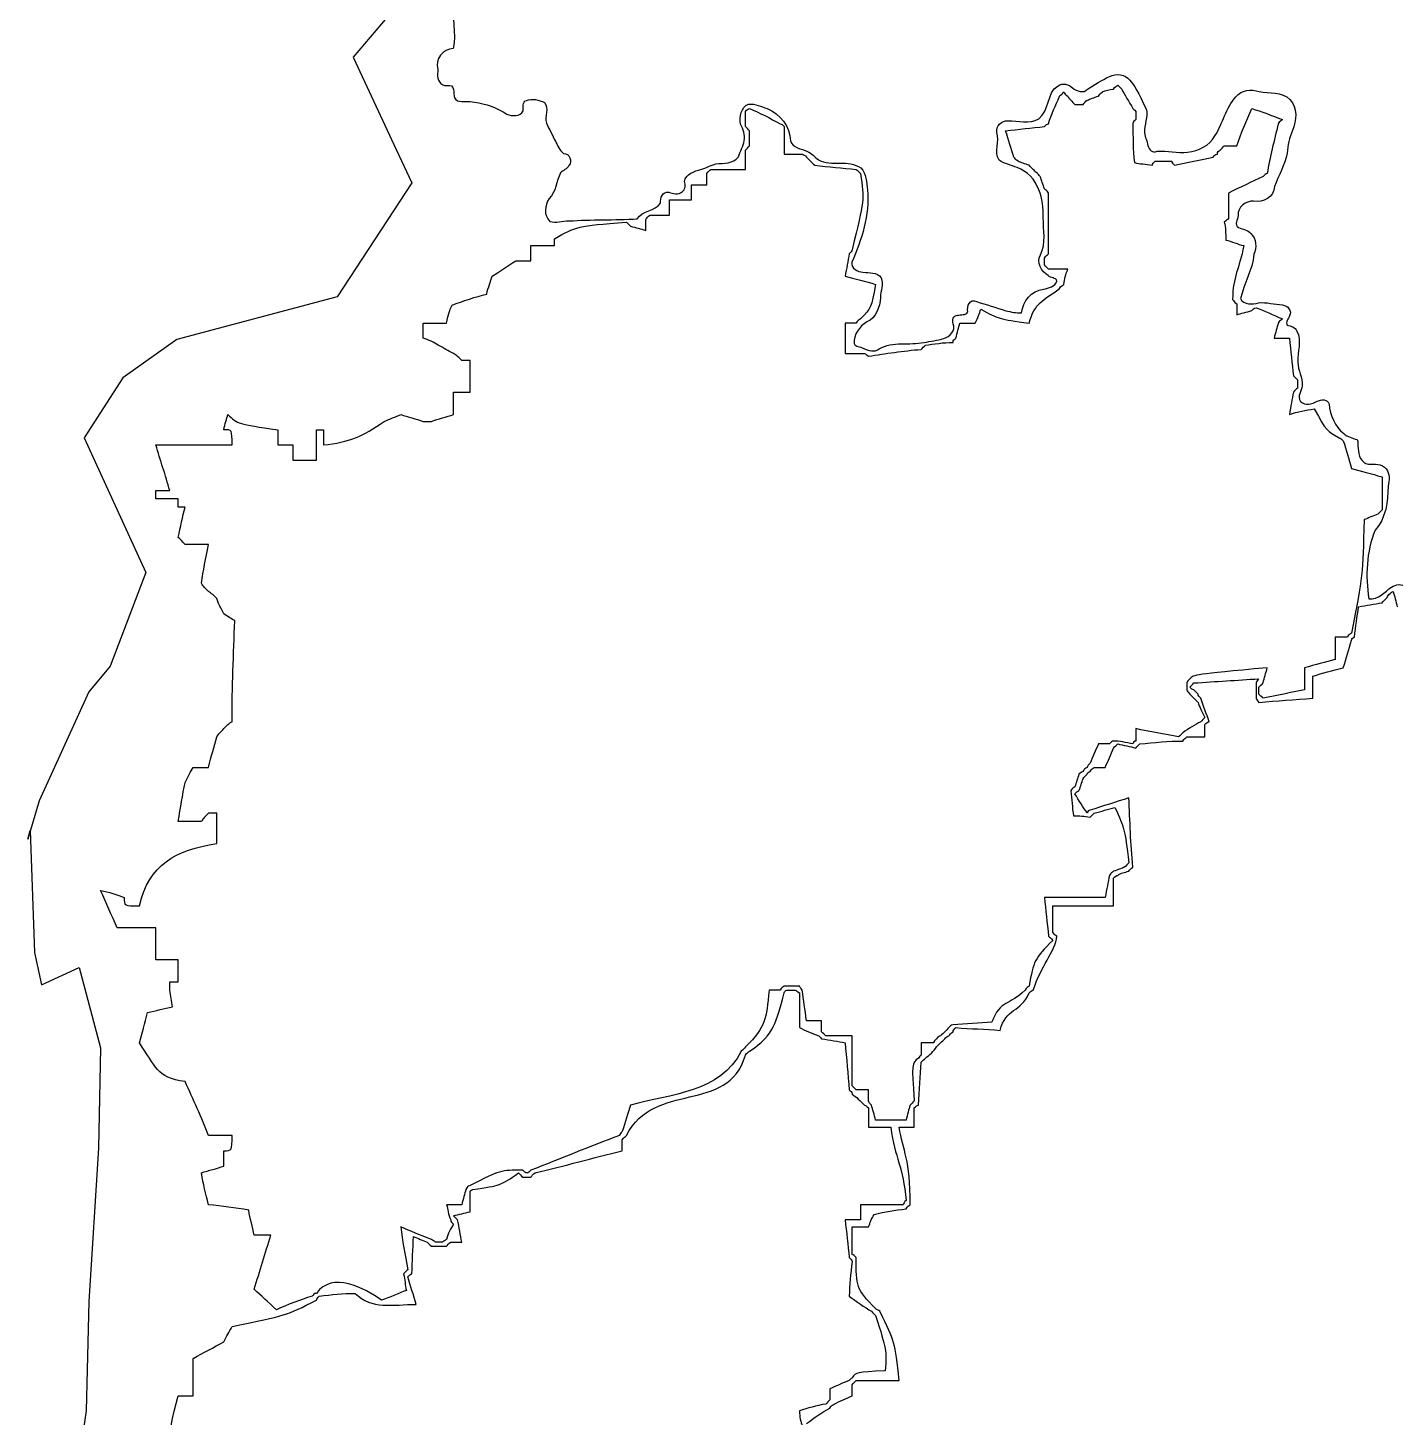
# Model space of a CAD drawing. Extents: x 2 to 696, y 8 to 922.
# Drawn here: x 1.5 to 280.4, y 359.1 to 642.4 of the extents above; entities that cross this region are included whole.
import ezdxf

# ---------------------------------------------------------------- set-up
doc = ezdxf.new("R2010")
doc.units = 0
doc.layers.add('sffy', color=7, linetype='CONTINUOUS')

msp = doc.modelspace()

# ---------------------------------------------------------------- linework, layer by layer
at = {"layer": 'sffy', "color": 7}
msp.add_lwpolyline([(74.778289, 644.635987), (67.850822, 636.438063), (76.630381, 617.626904), (79.824495, 610.798513), (64.599532, 587.591098), (31.929798, 578.868709), (20.920548, 571.081069), (13.001823, 558.851901), (25.572988, 531.343983), (18.32978, 512.265595), (13.969287, 507.026672), (3.835428, 484.817709), (1.520691, 476.979829), (1.995612, 478.784694), (2.890709, 453.870808), (4.333956, 447.26454), (11.973675, 450.846134), (16.319612, 434.430925), (15.964899, 414.01492), (13.960423, 382.730417), (13.406568, 360.420405), (11.973675, 350.76209)], dxfattribs=at)
at = {"layer": 'sffy', "color": 4}
msp.add_lwpolyline([(47.695556, 385.233333), (47.695556, 385.233333)], close=True, dxfattribs=at)
for points in [[(88.335556, 647.834507), (87.945381, 644.625104), (88.986772, 641.383923), (88.288151, 638.194304)], [(88.288151, 638.194304), (86.241159, 638.200795), (84.401237, 635.959584), (85.175166, 633.973022)], [(85.175166, 633.973022), (85.00583, 632.867726), (84.959898, 631.370566), (86.166523, 630.831154)], [(217.656732, 629.901599), (219.071402, 630.888304), (220.579504, 631.754078), (222.116822, 632.530245)], [(222.116822, 632.530245), (223.485177, 633.144474), (225.318227, 633.065818), (226.269457, 631.768104)], [(86.166523, 630.831154), (86.705818, 630.491669), (87.398157, 630.848088), (87.90671, 630.583109)], [(87.90671, 630.583109), (88.823614, 629.800959), (87.932731, 628.117221), (89.150252, 627.550321)], [(207.692162, 623.889645), (209.908134, 625.566638), (209.26714, 629.077369), (211.622002, 630.6393)], [(211.622002, 630.6393), (212.585613, 631.271167), (213.814623, 630.898916), (214.605164, 630.170557)], [(211.948889, 628.508889), (212.231111, 628.791111), (212.513333, 629.073333), (212.795556, 629.355556)], [(212.795556, 629.355556), (213.077778, 629.073333), (213.077778, 628.791111), (213.642222, 628.508889)], [(214.605164, 630.170557), (215.463236, 629.560534), (216.785122, 629.011047), (217.656732, 629.901599)], [(219.851111, 628.508889), (220.133333, 628.791111), (220.133333, 629.073333), (220.697778, 629.355556)], [(220.697778, 629.355556), (221.262222, 629.637778), (222.108889, 629.92), (222.955556, 629.92)], [(222.955556, 629.92), (223.237778, 630.484444), (223.52, 630.484444), (223.802222, 630.766667)], [(223.802222, 630.766667), (224.084444, 630.484444), (224.084444, 630.484444), (224.648889, 629.92)], [(224.648889, 629.92), (225.213333, 628.791111), (226.06, 627.38), (226.906667, 625.968889)], [(226.269457, 631.768104), (227.773569, 630.067235), (228.539455, 627.883738), (229.601618, 625.912332)], [(247.895251, 628.392416), (249.027603, 629.763564), (251.010722, 630.024225), (252.614357, 629.434804)], [(252.614357, 629.434804), (254.740416, 629.102769), (257.235599, 629.434804), (258.925737, 627.828056)], [(89.150252, 627.550321), (90.283137, 627.306792), (91.461418, 627.536774), (92.602225, 627.295164)], [(92.602225, 627.295164), (94.961428, 627.013365), (97.204279, 626.095663), (99.195213, 624.826933)], [(102.521007, 625.534238), (102.651628, 626.239371), (102.256785, 627.368175), (103.209073, 627.625928)], [(103.209073, 627.625928), (104.403864, 628.084624), (105.796427, 627.760944), (106.893972, 627.224467)], [(106.893972, 627.224467), (107.959288, 626.028748), (106.80737, 624.371822), (107.319374, 623.00962)], [(146.895972, 622.806166), (146.652666, 624.27945), (146.949767, 626.247612), (148.505494, 626.869573)], [(148.505494, 626.869573), (149.83653, 627.03075), (151.074244, 626.342862), (152.31395, 625.974195)], [(209.691111, 622.864444), (210.255556, 624.84), (211.102222, 626.533333), (211.948889, 628.508889)], [(213.642222, 628.508889), (213.642222, 628.226667), (213.924444, 627.944444), (214.206667, 627.662222)], [(214.206667, 627.662222), (214.488889, 627.38), (214.771111, 627.097778), (215.053333, 626.815556)], [(215.053333, 626.815556), (215.617778, 626.815556), (216.182222, 626.815556), (216.746667, 626.815556)], [(216.746667, 626.815556), (217.028889, 627.097778), (217.028889, 627.38), (217.593333, 627.662222)], [(217.593333, 627.662222), (218.157778, 627.944444), (219.004444, 628.226667), (219.851111, 628.508889)], [(243.617473, 620.390626), (245.229515, 622.955546), (245.858713, 626.091797), (247.895251, 628.392416)], [(258.925737, 627.828056), (260.54256, 626.1354), (260.25225, 623.505428), (259.452161, 621.49894)], [(99.195213, 624.826933), (100.274137, 624.380542), (101.944235, 624.301464), (102.521007, 625.534238)], [(147.884444, 625.404444), (148.166667, 625.686667), (148.448889, 625.968889), (148.731111, 625.968889)], [(147.884444, 622.3), (147.884444, 623.428889), (147.884444, 624.275556), (147.884444, 625.404444)], [(148.731111, 625.968889), (150.706667, 625.122222), (152.964444, 623.993333), (154.94, 622.864444)], [(152.31395, 625.974195), (154.900195, 624.85555), (157.072271, 622.335729), (157.053898, 619.415548)], [(199.14526, 621.09175), (198.973319, 622.36398), (200.099975, 623.60381), (201.397167, 623.459651)], [(201.397167, 623.459651), (203.483989, 623.631073), (205.78546, 622.654443), (207.692162, 623.889645)], [(226.906667, 625.968889), (226.906667, 625.968889), (227.188889, 625.686667), (227.471111, 625.404444)], [(227.471111, 623.711111), (227.188889, 623.428889), (226.906667, 623.428889), (226.906667, 622.864444)], [(227.471111, 625.404444), (227.471111, 624.84), (227.471111, 624.275556), (227.471111, 623.711111)], [(229.601618, 625.912332), (230.110022, 624.282357), (229.095277, 622.661837), (229.274875, 621.006942)], [(248.073333, 618.348889), (248.92, 620.888889), (250.048889, 623.428889), (251.177778, 625.968889)], [(251.177778, 625.968889), (253.153333, 625.404444), (255.128889, 624.557778), (257.386667, 623.711111)], [(257.386667, 623.711111), (257.104444, 623.428889), (256.822222, 623.428889), (256.54, 622.864444)], [(107.319374, 623.00962), (107.831088, 621.734116), (108.545554, 620.547993), (109.116444, 619.296337)], [(147.641556, 619.40519), (147.854506, 620.595688), (147.401063, 621.766177), (146.895972, 622.806166)], [(148.731111, 621.453333), (148.448889, 621.735556), (148.166667, 622.017778), (147.884444, 622.3)], [(148.731111, 618.348889), (148.731111, 619.477778), (148.731111, 620.324444), (148.731111, 621.453333)], [(154.94, 622.864444), (155.222222, 622.864444), (155.504444, 622.582222), (155.786667, 622.3)], [(155.786667, 622.3), (155.786667, 620.324444), (155.786667, 618.631111), (155.786667, 616.655556)], [(199.597761, 615.47279), (198.503913, 617.194854), (199.783435, 619.261229), (199.14526, 621.09175)], [(200.942222, 621.453333), (203.482222, 621.735556), (206.304444, 622.017778), (208.844444, 622.3)], [(202.635556, 616.091111), (202.071111, 617.784444), (201.506667, 619.477778), (200.942222, 621.453333)], [(208.844444, 622.3), (209.126667, 622.582222), (209.408889, 622.864444), (209.691111, 622.864444)], [(226.906667, 622.864444), (226.906667, 620.324444), (226.906667, 617.502222), (227.188889, 614.962222)], [(229.274875, 621.006942), (229.321202, 620.096522), (229.836732, 619.320665), (229.967392, 618.425315)], [(256.54, 622.864444), (255.693333, 619.477778), (254.846667, 616.091111), (254.282222, 612.704444)], [(259.452161, 621.49894), (258.826206, 620.034687), (258.460257, 618.47507), (258.344653, 616.891465)], [(109.116444, 619.296337), (109.582754, 618.434713), (110.036161, 617.459889), (110.745945, 616.809395)], [(146.43297, 616.100029), (146.867544, 617.186952), (147.36108, 618.270798), (147.641556, 619.40519)], [(147.884444, 617.502222), (148.166667, 617.784444), (148.448889, 618.066667), (148.731111, 618.348889)], [(157.053898, 619.415548), (157.522641, 617.944013), (159.287684, 617.775893), (160.504014, 617.220564)], [(229.967392, 618.425315), (230.137188, 617.600577), (230.964898, 616.843177), (231.820201, 617.270715)], [(238.049017, 617.087073), (240.261075, 617.322616), (242.492665, 618.393), (243.617473, 620.390626)], [(244.686667, 617.502222), (244.968889, 617.784444), (245.251111, 618.066667), (245.533333, 618.348889)], [(245.533333, 618.348889), (246.38, 618.348889), (247.226667, 618.348889), (248.073333, 618.348889)], [(110.745945, 616.809395), (111.990353, 616.904927), (112.634525, 615.231011), (111.883498, 614.329678)], [(141.864622, 614.693236), (143.427569, 614.859522), (145.374323, 614.699445), (146.43297, 616.100029)], [(147.884444, 613.551111), (147.884444, 614.962222), (147.884444, 616.373333), (147.884444, 617.502222)], [(155.786667, 616.655556), (156.915556, 616.655556), (158.326667, 616.655556), (159.455556, 616.655556)], [(159.455556, 616.655556), (159.737778, 616.655556), (160.02, 616.373333), (160.302222, 616.091111)], [(160.302222, 616.091111), (160.584444, 615.808889), (160.866667, 615.526667), (161.148889, 615.244444)], [(160.504014, 617.220564), (161.427482, 616.878342), (162.033715, 616.063848), (162.778832, 615.493054)], [(161.148889, 615.244444), (161.431111, 614.962222), (161.713333, 614.68), (161.995556, 614.397778)], [(162.778832, 615.493054), (165.469229, 614.091313), (168.841265, 615.680675), (171.391021, 613.855375)], [(203.270745, 613.929148), (202.058662, 614.455944), (200.668182, 614.690894), (199.597761, 615.47279)], [(203.482222, 615.244444), (202.917778, 615.526667), (202.917778, 615.808889), (202.635556, 616.091111)], [(205.74, 614.397778), (204.893333, 614.68), (204.046667, 614.962222), (203.482222, 615.244444)], [(227.188889, 614.962222), (228.317778, 614.68), (229.446667, 614.68), (230.857778, 614.397778)], [(230.857778, 614.397778), (230.857778, 614.68), (231.14, 614.962222), (231.422222, 615.244444)], [(231.422222, 615.244444), (232.551111, 615.244444), (233.68, 615.244444), (234.808889, 615.244444)], [(231.820201, 617.270715), (233.897071, 617.502617), (235.966553, 616.783289), (238.049017, 617.087073)], [(234.808889, 615.244444), (234.808889, 614.962222), (235.091111, 614.68), (235.373333, 614.397778)], [(235.373333, 614.397778), (237.913333, 614.962222), (240.735556, 615.526667), (243.275556, 616.091111)], [(243.275556, 616.091111), (243.557778, 616.373333), (243.557778, 616.655556), (244.122222, 616.655556)], [(244.122222, 616.655556), (244.122222, 617.22), (244.404444, 617.22), (244.686667, 617.502222)], [(258.344653, 616.891465), (257.899772, 614.481682), (256.601239, 612.341478), (255.762895, 610.082769)], [(110.149349, 612.848321), (109.301463, 611.131818), (109.286336, 608.985235), (107.825918, 607.599948)], [(111.883498, 614.329678), (111.543894, 613.588026), (110.637249, 613.396425), (110.149349, 612.848321)], [(135.443135, 611.120105), (135.719479, 612.677351), (137.468678, 613.183432), (138.780345, 613.568073)], [(138.780345, 613.568073), (139.845548, 613.837736), (140.806102, 614.448239), (141.864622, 614.693236)], [(139.982222, 612.704444), (140.264444, 613.268889), (140.546667, 613.268889), (140.828889, 613.551111)], [(139.982222, 610.446667), (139.982222, 611.293333), (139.982222, 612.14), (139.982222, 612.704444)], [(140.828889, 613.551111), (143.086667, 613.551111), (145.626667, 613.551111), (147.884444, 613.551111)], [(161.995556, 614.397778), (164.817778, 614.115556), (167.64, 613.833333), (170.462222, 613.551111)], [(171.308889, 612.704444), (172.155556, 607.342222), (172.155556, 607.342222), (169.615556, 597.182222)], [(170.462222, 613.551111), (170.744444, 613.268889), (171.026667, 613.268889), (171.308889, 612.704444)], [(171.391021, 613.855375), (172.638672, 612.727446), (172.509186, 610.894469), (172.778654, 609.371936)], [(207.710865, 609.416019), (206.94177, 611.451067), (205.385599, 613.252012), (203.270745, 613.929148)], [(206.586667, 613.551111), (206.304444, 613.833333), (206.022222, 614.115556), (205.74, 614.397778)], [(207.433333, 612.704444), (206.868889, 613.268889), (206.868889, 613.268889), (206.586667, 613.551111)], [(207.997778, 612.14), (207.715556, 612.422222), (207.433333, 612.704444), (207.433333, 612.704444)], [(208.844444, 609.6), (208.562222, 610.446667), (208.28, 611.293333), (207.997778, 612.14)], [(253.435556, 612.14), (251.177778, 611.011111), (248.637778, 609.882222), (246.38, 608.753333)], [(254.282222, 612.704444), (254, 612.704444), (253.717778, 612.422222), (253.435556, 612.14)], [(130.551479, 606.688483), (130.425249, 607.689835), (131.008052, 609.13803), (132.232885, 608.890522)], [(134.967266, 608.979337), (135.634874, 609.473282), (135.699923, 610.407551), (135.443135, 611.120105)], [(136.877778, 607.342222), (136.877778, 608.471111), (136.877778, 609.317778), (136.877778, 610.446667)], [(136.877778, 610.446667), (138.006667, 610.446667), (138.853333, 610.446667), (139.982222, 610.446667)], [(172.778654, 609.371936), (173.20591, 604.263093), (171.579746, 599.261777), (169.586893, 594.632288)], [(208.613694, 603.733221), (208.66356, 605.664806), (208.474242, 607.621876), (207.710865, 609.416019)], [(209.691111, 608.753333), (209.408889, 609.317778), (209.126667, 609.317778), (208.844444, 609.6)], [(255.762895, 610.082769), (255.776103, 607.997881), (253.396488, 606.688652), (251.515033, 607.119267)], [(107.825918, 607.599948), (106.952697, 606.244039), (106.659957, 604.158417), (107.970947, 602.971644)], [(125.820952, 603.466634), (126.81285, 605.305114), (129.47935, 604.935459), (130.551479, 606.688483)], [(132.232885, 608.890522), (133.128312, 608.694067), (134.180049, 608.249567), (134.967266, 608.979337)], [(132.362222, 604.237778), (132.362222, 605.366667), (132.362222, 606.213333), (132.362222, 607.342222)], [(132.362222, 607.342222), (133.773333, 607.342222), (135.466667, 607.342222), (136.877778, 607.342222)], [(209.691111, 596.335556), (209.691111, 600.568889), (209.691111, 604.802222), (209.691111, 608.753333)], [(246.38, 608.753333), (246.38, 607.06), (246.38, 605.366667), (246.38, 603.391111)], [(251.515033, 607.119267), (249.933409, 607.155052), (248.110431, 605.884657), (248.388084, 604.145773)], [(111.84443, 603.057101), (116.497441, 603.363877), (121.166026, 603.205522), (125.820952, 603.466634)], [(127.564444, 603.391111), (127.846667, 603.673333), (127.846667, 603.955556), (128.411111, 604.237778)], [(128.411111, 604.237778), (129.54, 604.237778), (130.951111, 604.237778), (132.362222, 604.237778)], [(208.061718, 596.149797), (209.22727, 598.51132), (208.618774, 601.213964), (208.613694, 603.733221)], [(248.388084, 604.145773), (248.24745, 603.36097), (247.499564, 602.276277), (248.460697, 601.712115)], [(107.970947, 602.971644), (109.233502, 602.499882), (110.549286, 603.152916), (111.84443, 603.057101)], [(108.937778, 599.44), (113.453333, 601.98), (113.453333, 601.98), (123.613333, 602.826667)], [(123.613333, 602.826667), (123.895556, 602.544444), (124.177778, 602.262222), (124.46, 601.98)], [(124.46, 601.98), (125.588889, 601.697778), (126.435556, 601.415556), (127.564444, 601.133333)], [(127.564444, 601.133333), (127.564444, 601.98), (127.564444, 602.826667), (127.564444, 603.391111)], [(246.38, 603.391111), (246.097778, 603.391111), (245.815556, 603.108889), (245.533333, 602.826667)], [(245.533333, 602.826667), (245.815556, 601.697778), (245.815556, 600.568889), (245.815556, 599.157778)], [(248.460697, 601.712115), (249.269984, 601.275122), (250.334258, 601.326148), (250.929383, 600.514674)], [(104.14, 594.924444), (104.14, 596.053333), (104.14, 596.9), (104.14, 598.028889)], [(104.14, 598.028889), (105.551111, 598.028889), (107.244444, 598.028889), (108.937778, 598.028889)], [(108.937778, 598.028889), (108.937778, 598.593333), (108.937778, 599.157778), (108.937778, 599.44)], [(245.815556, 599.157778), (246.944444, 598.875556), (248.355556, 598.311111), (249.484444, 598.028889)], [(249.484444, 598.028889), (248.637778, 593.231111), (247.226667, 591.82), (247.226667, 587.022222)], [(250.929383, 600.514674), (252.043362, 599.414402), (252.230563, 597.633157), (251.586579, 596.251256)], [(169.051111, 596.335556), (168.768889, 594.924444), (168.486667, 593.231111), (168.204444, 591.82)], [(169.615556, 597.182222), (169.615556, 596.9), (169.333333, 596.617778), (169.051111, 596.335556)], [(209.62854, 591.899587), (208.256429, 592.729066), (207.135984, 594.610246), (208.061718, 596.149797)], [(208.844444, 595.488889), (209.126667, 596.053333), (209.408889, 596.053333), (209.691111, 596.335556)], [(208.844444, 594.077778), (208.844444, 594.642222), (208.844444, 595.206667), (208.844444, 595.488889)], [(251.586579, 596.251256), (251.240265, 593.092371), (249.595076, 590.253582), (248.818835, 587.233663)], [(96.237778, 591.82), (97.648889, 592.666667), (99.342222, 593.795556), (101.035556, 594.924444)], [(101.035556, 594.924444), (101.882222, 594.924444), (103.011111, 594.924444), (104.14, 594.924444)], [(169.586893, 594.632288), (169.382719, 593.372533), (170.759744, 592.633788), (171.843567, 592.603816)], [(171.843567, 592.603816), (173.097139, 592.444473), (174.724867, 592.6663), (175.542609, 591.486921)], [(209.691111, 593.231111), (209.408889, 593.513333), (209.126667, 593.795556), (208.844444, 594.077778)], [(213.642222, 593.231111), (212.231111, 593.231111), (210.82, 593.231111), (209.691111, 593.231111)], [(212.795556, 590.126667), (213.077778, 591.255556), (213.077778, 592.102222), (213.642222, 593.231111)], [(95.108889, 588.151111), (95.391111, 589.562222), (95.955556, 590.691111), (96.237778, 591.82)], [(168.204444, 591.82), (170.18, 591.255556), (172.437778, 590.691111), (174.413333, 590.126667)], [(174.413333, 590.126667), (173.566667, 585.328889), (173.566667, 585.328889), (171.308889, 583.071111)], [(175.542609, 591.486921), (176.121907, 590.17693), (175.382515, 588.776967), (175.431427, 587.422413)], [(208.674939, 589.111824), (209.680542, 589.416031), (211.059886, 589.676296), (211.411569, 590.809503)], [(211.411569, 590.809503), (211.148755, 591.561118), (210.118613, 591.356648), (209.62854, 591.899587)], [(211.948889, 589.28), (212.231111, 589.844444), (212.513333, 589.844444), (212.795556, 590.126667)], [(88.053333, 585.893333), (90.311111, 586.74), (92.851111, 587.586667), (95.108889, 588.151111)], [(175.431427, 587.422413), (175.243837, 585.498561), (174.561638, 583.284415), (172.620853, 582.469808)], [(193.227709, 584.510388), (192.948323, 585.596125), (193.686726, 587.358659), (195.029551, 586.60236)], [(195.029551, 586.60236), (197.029474, 586.025413), (198.994697, 585.342605), (200.988552, 584.746749)], [(204.197701, 584.333406), (204.393823, 586.680395), (206.242547, 588.934475), (208.674939, 589.111824)], [(205.74, 582.224444), (206.868889, 586.457778), (208.562222, 586.74), (211.948889, 589.28)], [(247.226667, 587.022222), (247.508889, 586.74), (247.508889, 586.457778), (248.073333, 586.175556)], [(248.818835, 587.233663), (249.502216, 585.902647), (251.267347, 585.992732), (252.499546, 586.350872)], [(252.499546, 586.350872), (254.147108, 586.541711), (255.772926, 586.038847), (257.409603, 585.944895)], [(86.924444, 582.224444), (87.206667, 583.635556), (87.488889, 584.764444), (88.053333, 585.893333)], [(190.250939, 582.072637), (189.961368, 582.79761), (190.227543, 583.77455), (191.127891, 583.819621)], [(191.127891, 583.819621), (191.822945, 583.976508), (192.841364, 583.780787), (193.227709, 584.510388)], [(194.733333, 582.224444), (195.297778, 583.353333), (195.58, 584.2), (195.862222, 585.046667)], [(195.862222, 585.046667), (199.531111, 583.071111), (199.531111, 583.071111), (205.74, 582.224444)], [(200.988552, 584.746749), (202.03278, 584.466164), (203.113688, 584.289267), (204.197701, 584.333406)], [(248.073333, 586.175556), (248.073333, 585.328889), (248.073333, 584.764444), (248.073333, 583.917778)], [(248.073333, 583.917778), (248.92, 584.2), (250.048889, 584.482222), (251.177778, 584.764444)], [(251.177778, 584.764444), (251.46, 585.046667), (251.46, 585.328889), (252.024444, 585.328889)], [(252.024444, 585.328889), (253.717778, 584.764444), (255.411111, 583.917778), (257.386667, 583.071111)], [(257.409603, 585.944895), (258.406694, 585.784), (259.433943, 584.748245), (258.847387, 583.71438)], [(258.847387, 583.71438), (258.609146, 583.125834), (257.988003, 582.425895), (258.340569, 581.802635)], [(82.126667, 579.12), (82.126667, 580.248889), (82.126667, 581.377778), (82.126667, 582.224444)], [(82.126667, 582.224444), (83.82, 582.224444), (85.231111, 582.224444), (86.924444, 582.224444)], [(170.462222, 582.224444), (169.615556, 582.224444), (169.051111, 582.224444), (168.204444, 582.224444)], [(168.204444, 582.224444), (168.204444, 580.248889), (168.204444, 578.273333), (168.204444, 576.015556)], [(172.620853, 582.469808), (171.107024, 581.582417), (169.921041, 579.84565), (170.080771, 578.049362)], [(171.308889, 583.071111), (171.026667, 582.788889), (170.744444, 582.788889), (170.462222, 582.224444)], [(188.354671, 579.077554), (189.564047, 579.470322), (190.787497, 580.717434), (190.250939, 582.072637)], [(190.782222, 579.12), (191.064444, 580.248889), (191.346667, 581.377778), (191.628889, 582.224444)], [(191.628889, 582.224444), (192.757778, 582.224444), (193.604444, 582.224444), (194.733333, 582.224444)], [(256.54, 582.224444), (256.257778, 581.377778), (255.975556, 580.248889), (255.693333, 579.12)], [(257.386667, 583.071111), (257.104444, 582.788889), (256.822222, 582.788889), (256.54, 582.224444)], [(258.340569, 581.802635), (259.126936, 581.641599), (259.997792, 581.407778), (260.328701, 580.58146)], [(85.231111, 577.708889), (84.384444, 578.273333), (83.255556, 578.837778), (82.126667, 579.12)], [(170.080771, 578.049362), (170.344262, 577.267239), (171.320624, 577.486385), (171.895801, 577.079985)], [(175.174343, 576.999947), (177.968162, 578.555979), (181.273086, 577.676179), (184.284397, 578.263258)], [(184.284397, 578.263258), (185.635925, 578.559055), (187.024713, 578.70598), (188.354671, 579.077554)], [(184.573333, 577.708889), (186.266667, 577.991111), (188.242222, 578.273333), (190.217778, 578.273333)], [(190.217778, 578.273333), (190.217778, 578.837778), (190.5, 578.837778), (190.782222, 579.12)], [(255.693333, 579.12), (256.822222, 579.12), (257.668889, 579.12), (258.797778, 579.12)], [(258.797778, 579.12), (259.08, 576.58), (259.362222, 574.04), (259.644444, 571.5)], [(260.328701, 580.58146), (261.438621, 578.610307), (260.359217, 576.364693), (260.495223, 574.274978)], [(88.335556, 576.015556), (87.206667, 576.58), (86.36, 577.144444), (85.231111, 577.708889)], [(90.028889, 574.604444), (89.464444, 575.168889), (88.9, 575.733333), (88.335556, 576.015556)], [(168.204444, 576.015556), (169.615556, 576.015556), (170.744444, 576.015556), (172.155556, 576.015556)], [(171.895801, 577.079985), (172.904266, 576.592474), (174.211214, 576.186215), (175.174343, 576.999947)], [(172.155556, 576.015556), (172.437778, 576.015556), (172.437778, 575.733333), (173.002222, 575.451111)], [(173.002222, 575.451111), (176.388889, 576.015556), (180.057778, 576.58), (183.726667, 576.862222)], [(183.726667, 576.862222), (184.008889, 577.144444), (184.291111, 577.426667), (184.573333, 577.708889)], [(91.722222, 574.604444), (91.157778, 574.604444), (90.593333, 574.604444), (90.028889, 574.604444)], [(91.722222, 568.113333), (91.722222, 570.371111), (91.722222, 572.628889), (91.722222, 574.604444)], [(260.495223, 574.274978), (260.590606, 572.62522), (261.463022, 571.095632), (261.439429, 569.442233)], [(259.644444, 571.5), (259.926667, 571.217778), (260.208889, 570.935556), (260.491111, 570.653333)], [(260.491111, 570.653333), (260.491111, 570.088889), (260.491111, 569.524444), (260.491111, 568.96)], [(88.335556, 563.597778), (88.335556, 565.291111), (88.335556, 566.702222), (88.335556, 568.113333)], [(88.335556, 568.113333), (89.464444, 568.113333), (90.593333, 568.113333), (91.722222, 568.113333)], [(259.644444, 568.113333), (259.362222, 566.702222), (259.08, 565.291111), (258.797778, 563.597778)], [(260.491111, 568.96), (260.208889, 568.677778), (259.926667, 568.677778), (259.644444, 568.113333)], [(261.439429, 569.442233), (261.265563, 568.403119), (260.320894, 567.259526), (261.100756, 566.249679)], [(264.456805, 566.27649), (265.235662, 566.665166), (266.628011, 566.795186), (266.897465, 565.727709)], [(258.797778, 563.597778), (260.491111, 564.162222), (262.184444, 564.444444), (263.877778, 564.726667)], [(261.100756, 566.249679), (261.985212, 565.251374), (263.448645, 565.778791), (264.456805, 566.27649)], [(263.877778, 564.726667), (266.417778, 560.211111), (266.417778, 560.211111), (268.957778, 558.8)], [(266.897465, 565.727709), (267.108364, 563.451135), (268.049748, 561.142924), (269.890768, 559.703224)], [(41.486667, 560.493333), (41.768889, 561.622222), (42.051111, 562.751111), (42.333333, 563.597778)], [(42.333333, 563.597778), (44.308889, 561.622222), (44.308889, 561.622222), (52.493333, 560.493333)], [(61.806667, 557.388889), (67.168889, 557.953333), (69.708889, 559.082222), (74.224444, 562.186667)], [(74.224444, 562.186667), (75.353333, 562.751111), (76.482222, 563.033333), (77.611111, 563.597778)], [(77.611111, 563.597778), (79.022222, 563.033333), (80.715556, 562.751111), (82.126667, 562.186667)], [(82.126667, 562.186667), (82.691111, 562.186667), (83.255556, 562.186667), (83.82, 562.186667)], [(83.82, 562.186667), (85.231111, 562.751111), (86.924444, 563.033333), (88.335556, 563.597778)], [(43.18, 557.388889), (43.18, 560.493333), (43.18, 560.493333), (41.486667, 560.493333)], [(52.493333, 560.493333), (52.493333, 559.364444), (52.493333, 558.517778), (52.493333, 557.388889)], [(60.395556, 554.284444), (60.395556, 556.26), (60.395556, 558.517778), (60.395556, 560.493333)], [(60.395556, 560.493333), (60.677778, 560.493333), (61.242222, 560.493333), (61.806667, 560.493333)], [(61.806667, 560.493333), (61.806667, 559.364444), (61.806667, 558.517778), (61.806667, 557.388889)], [(268.957778, 558.8), (269.24, 558.8), (269.522222, 558.517778), (269.804444, 558.235556)], [(269.804444, 558.235556), (270.368889, 556.26), (270.933333, 554.566667), (271.497778, 552.591111)], [(269.890768, 559.703224), (270.660794, 559.042401), (271.656048, 558.742342), (272.598425, 558.478464)], [(272.598425, 558.478464), (272.957321, 557.953757), (272.67789, 557.235416), (272.832215, 556.632872)], [(30.48, 548.075556), (29.633333, 551.18), (28.504444, 554.284444), (27.657778, 557.388889)], [(27.657778, 557.388889), (28.504444, 557.388889), (29.633333, 557.388889), (30.48, 557.388889)], [(30.48, 557.388889), (31.044444, 557.388889), (31.608889, 557.388889), (32.173333, 557.388889)], [(32.173333, 557.388889), (35.842222, 557.388889), (39.228889, 557.388889), (43.18, 557.388889)], [(52.493333, 557.388889), (53.622222, 557.388889), (54.468889, 557.388889), (55.597778, 557.388889)], [(55.597778, 557.388889), (55.597778, 556.26), (55.597778, 555.413333), (55.597778, 554.284444)], [(272.832215, 556.632872), (272.893471, 555.340125), (273.413655, 553.616227), (274.934948, 553.481268)], [(55.597778, 554.284444), (57.008889, 554.284444), (58.702222, 554.284444), (60.395556, 554.284444)], [(271.497778, 552.591111), (273.473333, 552.026667), (275.448889, 551.462222), (277.706667, 550.897778)], [(274.934948, 553.481268), (276.157738, 553.378934), (277.683959, 553.655512), (278.510684, 552.502239)], [(278.510684, 552.502239), (279.361225, 551.530605), (279.163735, 550.153219), (278.929279, 549.001244)], [(277.706667, 550.897778), (277.706667, 548.64), (277.706667, 546.382222), (277.706667, 544.124444)], [(27.657778, 546.382222), (27.657778, 546.946667), (27.657778, 547.511111), (27.657778, 548.075556)], [(27.657778, 548.075556), (28.504444, 548.075556), (29.633333, 548.075556), (30.48, 548.075556)], [(278.929279, 549.001244), (278.964139, 545.852802), (278.470498, 542.446605), (276.305964, 540.010717)], [(32.173333, 546.382222), (30.48, 546.382222), (29.068889, 546.382222), (27.657778, 546.382222)], [(32.173333, 544.688889), (32.173333, 545.253333), (32.173333, 545.817778), (32.173333, 546.382222)], [(32.173333, 538.48), (32.737778, 540.737778), (33.02, 542.713333), (33.584444, 544.688889)], [(33.584444, 544.688889), (33.02, 544.688889), (32.737778, 544.688889), (32.173333, 544.688889)], [(277.706667, 544.124444), (277.424444, 543.842222), (277.142222, 543.56), (276.86, 543.277778)], [(274.037778, 542.148889), (273.755556, 530.86), (273.755556, 530.86), (271.497778, 519.006667)], [(276.86, 543.277778), (276.013333, 542.995556), (274.884444, 542.431111), (274.037778, 542.148889)], [(33.584444, 537.068889), (33.02, 537.633333), (32.737778, 538.197778), (32.173333, 538.48)], [(276.305964, 540.010717), (274.472821, 535.5925), (274.299847, 530.653667), (275.030517, 525.974987)], [(38.382222, 537.068889), (36.971111, 537.068889), (35.277778, 537.068889), (33.584444, 537.068889)], [(36.971111, 529.166667), (37.253333, 531.706667), (37.817778, 534.246667), (38.382222, 537.068889)], [(38.382222, 527.473333), (37.817778, 528.037778), (37.253333, 528.602222), (36.971111, 529.166667)], [(40.075556, 526.062222), (39.511111, 526.626667), (38.946667, 527.191111), (38.382222, 527.473333)], [(275.030517, 525.974987), (276.933767, 525.738852), (278.206124, 527.443898), (279.628002, 528.392785)], [(279.117778, 526.908889), (279.4, 527.191111), (279.682222, 527.473333), (279.964444, 527.473333)], [(279.628002, 528.392785), (280.456115, 528.981726), (281.91718, 529.205416), (282.546552, 528.247158)], [(279.964444, 527.473333), (280.246667, 526.626667), (280.528889, 525.497778), (280.811111, 524.368889)], [(41.486667, 522.957778), (40.922222, 524.086667), (40.357778, 524.933333), (40.075556, 526.062222)], [(272.062222, 518.16), (272.344444, 520.417778), (272.626667, 522.393333), (272.908889, 524.368889)], [(272.908889, 524.368889), (274.602222, 524.651111), (276.013333, 524.933333), (277.706667, 525.215556)], [(277.706667, 525.215556), (277.988889, 525.497778), (278.271111, 525.78), (278.553333, 526.062222)], [(278.553333, 526.062222), (278.835556, 526.344444), (278.835556, 526.626667), (279.117778, 526.908889)], [(43.744444, 521.546667), (43.18, 521.828889), (42.333333, 522.393333), (41.486667, 522.957778)], [(43.18, 500.944444), (43.18, 508), (43.462222, 514.773333), (43.744444, 521.546667)], [(271.497778, 519.006667), (270.933333, 518.724444), (270.933333, 518.724444), (270.651111, 518.16)], [(270.651111, 518.16), (269.804444, 518.16), (268.957778, 518.16), (268.111111, 518.16)], [(268.111111, 518.16), (268.111111, 516.748889), (268.111111, 515.055556), (268.111111, 513.644444)], [(269.804444, 511.951111), (270.368889, 513.926667), (270.933333, 515.62), (271.497778, 517.595556)], [(271.497778, 517.595556), (271.497778, 517.877778), (271.78, 518.16), (272.062222, 518.16)], [(268.111111, 513.644444), (266.135556, 513.08), (264.16, 512.515556), (261.902222, 511.951111)], [(254.282222, 511.951111), (239.324444, 510.54), (239.324444, 510.54), (238.477778, 509.693333)], [(253.435556, 508.846667), (253.717778, 509.975556), (254, 510.822222), (254.282222, 511.951111)], [(261.902222, 511.951111), (261.902222, 510.54), (261.902222, 508.846667), (261.902222, 507.435556)], [(263.595556, 510.257778), (265.571111, 510.822222), (267.546667, 511.386667), (269.804444, 511.951111)], [(263.595556, 505.742222), (263.595556, 507.435556), (263.595556, 508.846667), (263.595556, 510.257778)], [(238.477778, 509.693333), (238.195556, 509.411111), (237.913333, 509.128889), (237.913333, 508.846667)], [(237.913333, 508.846667), (237.913333, 508.282222), (237.913333, 508), (237.913333, 507.435556)], [(237.913333, 507.435556), (237.913333, 507.153333), (238.195556, 506.871111), (238.477778, 506.588889)], [(238.477778, 508), (238.76, 508.282222), (239.042222, 508.564444), (239.324444, 508.846667)], [(239.324444, 507.435556), (239.042222, 507.435556), (238.76, 507.717778), (238.477778, 508)], [(239.324444, 508.846667), (243.84, 509.128889), (248.073333, 509.411111), (252.588889, 509.693333)], [(240.171111, 506.588889), (239.888889, 506.871111), (239.606667, 507.153333), (239.324444, 507.435556)], [(252.588889, 509.693333), (252.306667, 509.411111), (252.024444, 509.128889), (252.024444, 508.846667)], [(252.024444, 508.846667), (252.024444, 507.717778), (252.024444, 506.871111), (252.024444, 505.742222)], [(252.588889, 508), (252.871111, 508.282222), (253.153333, 508.564444), (253.435556, 508.846667)], [(252.588889, 506.588889), (252.588889, 507.153333), (252.588889, 507.435556), (252.588889, 508)], [(261.902222, 507.435556), (259.08, 506.871111), (256.257778, 506.306667), (253.435556, 505.742222)], [(238.477778, 506.588889), (238.76, 506.306667), (239.042222, 506.024444), (239.324444, 505.742222)], [(239.324444, 505.742222), (239.606667, 505.46), (239.888889, 505.177778), (240.171111, 504.895556)], [(240.735556, 505.742222), (240.453333, 506.024444), (240.171111, 506.306667), (240.171111, 506.588889)], [(240.171111, 504.895556), (240.453333, 504.048889), (241.017778, 502.92), (241.582222, 501.791111)], [(242.428889, 500.944444), (241.864444, 502.637778), (241.3, 504.048889), (240.735556, 505.742222)], [(252.024444, 505.742222), (252.024444, 505.46), (252.306667, 505.177778), (252.588889, 504.895556)], [(253.435556, 505.742222), (253.153333, 506.024444), (252.871111, 506.306667), (252.588889, 506.588889)], [(252.588889, 504.895556), (256.257778, 505.177778), (259.926667, 505.46), (263.595556, 505.742222)], [(241.582222, 501.791111), (241.3, 501.508889), (241.017778, 501.226667), (240.735556, 500.944444)], [(40.075556, 497.84), (40.357778, 498.404444), (40.922222, 498.968889), (41.486667, 499.533333)], [(41.486667, 499.533333), (42.051111, 500.097778), (42.615556, 500.662222), (43.18, 500.944444)], [(236.22, 497.84), (233.397778, 498.404444), (230.293333, 498.968889), (227.471111, 499.533333)], [(227.471111, 499.533333), (227.471111, 498.686667), (227.471111, 497.84), (227.471111, 496.993333)], [(237.066667, 498.686667), (236.784444, 498.404444), (236.502222, 498.122222), (236.22, 497.84)], [(240.735556, 500.944444), (239.606667, 500.38), (238.195556, 499.533333), (237.066667, 498.686667)], [(241.582222, 500.38), (241.864444, 500.662222), (242.146667, 500.944444), (242.428889, 500.944444)], [(241.582222, 497.84), (241.582222, 498.686667), (241.582222, 499.533333), (241.582222, 500.38)], [(38.382222, 491.631111), (38.946667, 493.888889), (39.511111, 495.864444), (40.075556, 497.84)], [(219.851111, 496.428889), (219.286667, 495.017778), (218.722222, 493.888889), (218.157778, 492.477778)], [(222.108889, 496.428889), (221.262222, 496.428889), (220.697778, 496.428889), (219.851111, 496.428889)], [(222.955556, 496.993333), (222.673333, 496.993333), (222.391111, 496.711111), (222.108889, 496.428889)], [(226.906667, 496.428889), (225.495556, 496.711111), (224.084444, 496.993333), (222.955556, 496.993333)], [(222.955556, 495.582222), (223.237778, 495.864444), (223.52, 496.146667), (223.802222, 496.428889)], [(223.802222, 496.428889), (224.931111, 496.146667), (226.342222, 495.864444), (227.471111, 495.582222)], [(227.471111, 496.993333), (227.188889, 496.993333), (226.906667, 496.711111), (226.906667, 496.428889)], [(227.471111, 495.582222), (227.753333, 495.864444), (228.035556, 496.146667), (228.317778, 496.428889)], [(228.317778, 496.428889), (231.14, 496.711111), (234.244444, 496.993333), (237.066667, 496.993333)], [(237.066667, 496.993333), (237.348889, 497.557778), (237.631111, 497.557778), (237.913333, 497.84)], [(237.913333, 497.84), (239.042222, 497.84), (240.171111, 497.84), (241.582222, 497.84)], [(221.262222, 491.631111), (221.826667, 493.042222), (222.391111, 494.171111), (222.955556, 495.582222)], [(33.584444, 488.526667), (34.148889, 489.655556), (34.713333, 490.784444), (35.277778, 491.631111)], [(35.277778, 491.631111), (36.406667, 491.631111), (37.253333, 491.631111), (38.382222, 491.631111)], [(215.9, 490.22), (215.617778, 489.373333), (215.335556, 488.526667), (215.053333, 487.68)], [(216.746667, 490.784444), (216.464444, 490.784444), (216.182222, 490.502222), (215.9, 490.22)], [(217.593333, 491.631111), (217.028889, 491.348889), (217.028889, 491.348889), (216.746667, 490.784444)], [(216.746667, 489.373333), (217.028889, 489.655556), (217.028889, 489.937778), (217.593333, 490.22)], [(218.157778, 492.477778), (217.875556, 492.195556), (217.593333, 491.913333), (217.593333, 491.631111)], [(217.593333, 490.22), (217.593333, 490.502222), (217.875556, 490.784444), (218.157778, 490.784444)], [(218.157778, 490.784444), (218.44, 491.348889), (218.722222, 491.348889), (219.004444, 491.631111)], [(219.004444, 491.631111), (219.851111, 491.631111), (220.697778, 491.631111), (221.262222, 491.631111)], [(32.173333, 480.624444), (32.737778, 483.446667), (33.02, 485.986667), (33.584444, 488.526667)], [(215.053333, 487.68), (214.771111, 487.397778), (214.488889, 487.397778), (214.206667, 486.833333)], [(215.9, 486.833333), (216.182222, 487.68), (216.464444, 488.526667), (216.746667, 489.373333)], [(214.206667, 486.833333), (214.488889, 485.14), (214.488889, 483.446667), (214.771111, 481.753333)], [(215.053333, 486.268889), (215.335556, 486.551111), (215.617778, 486.833333), (215.9, 486.833333)], [(217.593333, 482.317778), (216.746667, 483.446667), (215.9, 484.857778), (215.053333, 486.268889)], [(226.06, 485.422222), (223.52, 484.575556), (220.697778, 483.728889), (218.157778, 482.882222)], [(226.906667, 471.311111), (226.342222, 476.108889), (226.342222, 480.624444), (226.06, 485.422222)], [(38.382222, 482.317778), (37.817778, 481.753333), (37.253333, 481.188889), (36.971111, 480.624444)], [(40.075556, 482.317778), (39.511111, 482.317778), (38.946667, 482.317778), (38.382222, 482.317778)], [(40.075556, 480.624444), (40.075556, 481.188889), (40.075556, 481.753333), (40.075556, 482.317778)], [(214.771111, 481.753333), (215.9, 481.753333), (217.028889, 481.753333), (218.157778, 481.471111)], [(218.157778, 482.882222), (217.875556, 482.882222), (217.593333, 482.6), (217.593333, 482.317778)], [(218.157778, 481.471111), (218.44, 481.753333), (218.722222, 482.035556), (219.004444, 482.317778)], [(219.004444, 482.317778), (220.415556, 482.6), (221.826667, 483.164444), (223.237778, 483.446667)], [(223.237778, 483.446667), (225.213333, 479.213333), (225.213333, 479.213333), (226.06, 472.157778)], [(36.971111, 480.624444), (35.277778, 480.624444), (33.584444, 480.624444), (32.173333, 480.624444)], [(40.075556, 476.108889), (40.075556, 477.52), (40.075556, 479.213333), (40.075556, 480.624444)], [(24.271111, 463.408889), (26.246667, 471.875556), (31.608889, 474.697778), (40.075556, 476.108889)], [(222.955556, 470.464444), (222.673333, 470.182222), (222.391111, 470.182222), (222.108889, 469.617778)], [(225.213333, 471.311111), (224.648889, 471.028889), (223.802222, 470.746667), (222.955556, 470.464444)], [(223.802222, 469.617778), (224.366667, 470.182222), (225.213333, 470.182222), (226.06, 470.464444)], [(226.06, 472.157778), (225.777778, 471.875556), (225.495556, 471.593333), (225.213333, 471.311111)], [(226.06, 470.464444), (226.342222, 470.746667), (226.342222, 471.028889), (226.906667, 471.311111)], [(222.108889, 469.617778), (221.826667, 468.206667), (221.544444, 466.795556), (221.262222, 465.102222)], [(222.955556, 469.053333), (223.237778, 469.335556), (223.52, 469.617778), (223.802222, 469.617778)], [(222.955556, 463.408889), (222.955556, 465.384444), (222.955556, 467.077778), (222.955556, 469.053333)], [(19.755556, 458.893333), (18.626667, 461.433333), (17.497778, 463.973333), (16.368889, 466.513333)], [(16.368889, 466.513333), (18.062222, 466.231111), (19.755556, 465.666667), (21.166667, 465.102222)], [(21.166667, 465.102222), (21.166667, 463.408889), (21.166667, 463.408889), (24.271111, 463.408889)], [(221.262222, 465.102222), (217.311111, 465.102222), (213.077778, 465.102222), (208.844444, 465.102222)], [(208.844444, 465.102222), (209.126667, 462.562222), (209.408889, 460.022222), (209.691111, 457.2)], [(210.537778, 458.046667), (210.537778, 460.022222), (210.537778, 461.715556), (210.537778, 463.408889)], [(210.537778, 463.408889), (214.771111, 463.408889), (218.722222, 463.408889), (222.955556, 463.408889)], [(27.657778, 458.893333), (24.835556, 458.893333), (22.295556, 458.893333), (19.755556, 458.893333)], [(27.657778, 452.402222), (27.657778, 454.66), (27.657778, 456.917778), (27.657778, 458.893333)], [(210.537778, 456.353333), (206.868889, 452.684444), (206.586667, 452.12), (205.74, 447.04)], [(206.586667, 446.193333), (207.997778, 450.991111), (211.102222, 454.095556), (211.384444, 457.2)], [(209.691111, 457.2), (209.973333, 456.917778), (210.255556, 456.917778), (210.537778, 456.353333)], [(211.384444, 457.2), (210.82, 457.482222), (210.82, 457.764444), (210.537778, 458.046667)], [(32.173333, 452.402222), (30.48, 452.402222), (29.068889, 452.402222), (27.657778, 452.402222)], [(32.173333, 447.886667), (32.173333, 449.58), (32.173333, 450.991111), (32.173333, 452.402222)], [(30.48, 446.193333), (30.48, 446.757778), (30.48, 447.322222), (30.48, 447.886667)], [(30.48, 447.886667), (31.044444, 447.886667), (31.608889, 447.886667), (32.173333, 447.886667)], [(31.044444, 442.806667), (30.762222, 443.935556), (30.762222, 445.064444), (30.48, 446.193333)], [(152.682222, 446.193333), (152.117778, 440.266667), (152.117778, 438.855556), (147.884444, 434.622222)], [(148.731111, 433.775556), (153.811111, 437.162222), (154.093333, 439.702222), (155.786667, 445.628889)], [(154.94, 446.193333), (154.093333, 446.193333), (153.528889, 446.193333), (152.682222, 446.193333)], [(155.786667, 447.04), (155.504444, 446.757778), (155.222222, 446.757778), (154.94, 446.193333)], [(158.891111, 447.04), (157.762222, 447.04), (156.633333, 447.04), (155.786667, 447.04)], [(155.786667, 445.628889), (155.786667, 445.911111), (156.068889, 446.193333), (156.351111, 446.193333)], [(156.351111, 446.193333), (156.915556, 446.193333), (157.48, 446.193333), (158.044444, 446.193333)], [(158.044444, 446.193333), (158.326667, 446.193333), (158.326667, 445.911111), (158.891111, 445.628889)], [(159.455556, 446.193333), (159.173333, 446.757778), (158.891111, 446.757778), (158.891111, 447.04)], [(158.891111, 445.628889), (158.891111, 443.088889), (158.891111, 440.831111), (158.891111, 438.573333)], [(160.302222, 439.984444), (160.02, 442.242222), (159.737778, 444.217778), (159.455556, 446.193333)], [(204.893333, 446.193333), (201.788889, 443.088889), (199.813333, 444.217778), (198.12, 439.702222)], [(199.813333, 438.008889), (200.942222, 442.524444), (204.046667, 441.677778), (205.74, 445.628889)], [(205.74, 447.04), (205.457778, 446.757778), (205.175556, 446.757778), (204.893333, 446.193333)], [(205.74, 445.628889), (206.022222, 445.911111), (206.304444, 446.193333), (206.586667, 446.193333)], [(25.964444, 441.677778), (27.657778, 441.96), (29.351111, 442.524444), (31.044444, 442.806667)], [(24.271111, 435.468889), (24.835556, 437.444444), (25.4, 439.42), (25.964444, 441.677778)], [(163.406667, 439.984444), (162.277778, 439.984444), (161.431111, 439.984444), (160.302222, 439.984444)], [(163.406667, 437.726667), (163.406667, 438.573333), (163.406667, 439.137778), (163.406667, 439.984444)], [(190.217778, 439.137778), (189.653333, 439.137778), (189.653333, 438.855556), (189.371111, 438.573333)], [(198.12, 439.702222), (195.58, 439.42), (192.757778, 439.42), (190.217778, 439.137778)], [(158.891111, 438.573333), (160.02, 438.008889), (161.431111, 437.444444), (162.842222, 436.88)], [(162.842222, 436.88), (162.842222, 436.88), (163.124444, 436.597778), (163.406667, 436.315556)], [(164.253333, 436.88), (163.971111, 437.162222), (163.688889, 437.444444), (163.406667, 437.726667)], [(163.406667, 436.315556), (165.1, 436.033333), (166.793333, 435.751111), (168.204444, 435.468889)], [(169.615556, 436.88), (167.922222, 436.88), (166.228889, 436.88), (164.253333, 436.88)], [(169.615556, 426.72), (169.615556, 430.106667), (169.615556, 433.493333), (169.615556, 436.88)], [(186.831111, 436.315556), (186.548889, 436.033333), (186.266667, 435.751111), (186.266667, 435.468889)], [(187.677778, 436.88), (187.395556, 436.88), (187.113333, 436.597778), (186.831111, 436.315556)], [(188.524444, 437.726667), (188.242222, 437.444444), (187.96, 437.162222), (187.677778, 436.88)], [(187.677778, 435.468889), (187.96, 435.751111), (188.242222, 436.033333), (188.524444, 436.315556)], [(189.371111, 438.573333), (189.088889, 438.291111), (188.806667, 438.008889), (188.524444, 437.726667)], [(188.524444, 436.315556), (188.806667, 436.597778), (189.088889, 436.88), (189.371111, 436.88)], [(189.371111, 436.88), (189.653333, 437.162222), (189.653333, 437.444444), (190.217778, 437.726667)], [(190.217778, 437.726667), (190.217778, 438.008889), (190.5, 438.291111), (190.782222, 438.573333)], [(190.782222, 438.573333), (193.886667, 438.291111), (196.708889, 438.291111), (199.813333, 438.008889)], [(33.584444, 427.566667), (27.657778, 428.413333), (27.657778, 430.671111), (24.271111, 435.468889)], [(147.037778, 433.775556), (142.804444, 425.308889), (132.644444, 425.026667), (124.46, 422.768889)], [(147.884444, 434.622222), (147.602222, 434.34), (147.32, 434.057778), (147.037778, 433.775556)], [(147.884444, 432.928889), (148.166667, 433.493333), (148.448889, 433.493333), (148.731111, 433.775556)], [(168.204444, 435.468889), (168.486667, 432.364444), (168.768889, 428.977778), (169.051111, 425.873333)], [(186.266667, 435.468889), (185.42, 435.468889), (184.573333, 435.468889), (183.726667, 435.468889)], [(183.726667, 435.468889), (183.726667, 434.622222), (183.726667, 433.775556), (183.726667, 432.928889)], [(184.573333, 432.364444), (185.42, 432.928889), (186.266667, 433.775556), (186.831111, 434.622222)], [(186.831111, 434.622222), (187.113333, 434.904444), (187.395556, 435.186667), (187.677778, 435.468889)], [(123.613333, 416.56), (129.257778, 427.848889), (144.215556, 420.793333), (147.884444, 432.928889)], [(183.162222, 432.364444), (181.751111, 431.235556), (181.751111, 431.235556), (182.315556, 423.615556)], [(183.726667, 432.928889), (183.444444, 432.928889), (183.444444, 432.646667), (183.162222, 432.364444)], [(183.162222, 422.768889), (183.444444, 425.873333), (183.444444, 428.695556), (183.726667, 431.517778)], [(183.726667, 431.517778), (184.008889, 431.8), (184.291111, 432.082222), (184.573333, 432.364444)], [(38.382222, 416.56), (36.971111, 420.228889), (35.277778, 423.897778), (33.584444, 427.566667)], [(169.051111, 425.873333), (169.333333, 425.591111), (169.615556, 425.591111), (169.615556, 425.026667)], [(170.462222, 425.873333), (170.18, 426.155556), (169.897778, 426.437778), (169.615556, 426.72)], [(169.615556, 425.026667), (170.462222, 424.462222), (171.308889, 423.615556), (172.155556, 422.768889)], [(173.002222, 425.873333), (172.155556, 425.873333), (171.308889, 425.873333), (170.462222, 425.873333)], [(173.002222, 423.615556), (173.002222, 424.462222), (173.002222, 425.026667), (173.002222, 425.873333)], [(124.46, 422.768889), (123.895556, 421.075556), (123.331111, 419.382222), (122.766667, 417.406667)], [(172.155556, 422.768889), (172.437778, 422.768889), (172.437778, 422.486667), (173.002222, 422.204444)], [(173.566667, 422.768889), (173.284444, 423.051111), (173.002222, 423.333333), (173.002222, 423.615556)], [(173.002222, 422.204444), (173.002222, 420.793333), (173.002222, 419.382222), (173.002222, 418.253333)], [(174.413333, 419.664444), (174.131111, 420.793333), (173.848889, 421.922222), (173.566667, 422.768889)], [(181.468889, 422.768889), (181.186667, 421.922222), (180.904444, 420.793333), (180.622222, 419.664444)], [(182.315556, 423.615556), (182.033333, 423.333333), (181.751111, 423.051111), (181.468889, 422.768889)], [(182.315556, 422.204444), (182.597778, 422.486667), (182.88, 422.768889), (183.162222, 422.768889)], [(182.315556, 418.253333), (182.315556, 419.382222), (182.315556, 420.793333), (182.315556, 422.204444)], [(180.622222, 419.664444), (178.646667, 419.664444), (176.388889, 419.664444), (174.413333, 419.664444)], [(40.075556, 416.56), (39.511111, 416.56), (38.946667, 416.56), (38.382222, 416.56)], [(43.18, 416.56), (42.051111, 416.56), (40.922222, 416.56), (40.075556, 416.56)], [(41.486667, 413.455556), (43.18, 413.455556), (43.18, 413.455556), (43.18, 416.56)], [(122.202222, 416.56), (115.993333, 414.302222), (110.066667, 411.762222), (104.14, 409.504444)], [(122.766667, 417.406667), (122.484444, 417.124444), (122.202222, 416.842222), (122.202222, 416.56)], [(122.766667, 415.713333), (123.048889, 416.277778), (123.331111, 416.277778), (123.613333, 416.56)], [(173.002222, 418.253333), (174.413333, 418.253333), (176.106667, 418.253333), (177.517778, 418.253333)], [(177.517778, 418.253333), (178.364444, 411.762222), (180.057778, 410.351111), (180.622222, 403.295556)], [(181.468889, 402.448889), (181.468889, 411.762222), (180.057778, 413.455556), (179.211111, 418.253333)], [(179.211111, 418.253333), (180.057778, 418.253333), (181.186667, 418.253333), (182.315556, 418.253333)], [(122.766667, 413.455556), (122.766667, 414.302222), (122.766667, 415.148889), (122.766667, 415.713333)], [(41.486667, 410.351111), (41.486667, 411.48), (41.486667, 412.326667), (41.486667, 413.455556)], [(104.986667, 408.94), (110.913333, 410.351111), (116.84, 412.044444), (122.766667, 413.455556)], [(36.971111, 408.94), (38.382222, 409.504444), (40.075556, 409.786667), (41.486667, 410.351111)], [(38.382222, 402.448889), (37.817778, 404.706667), (37.253333, 406.682222), (36.971111, 408.94)], [(102.446667, 409.504444), (97.931111, 409.504444), (97.931111, 409.504444), (91.722222, 406.4)], [(92.286667, 405.553333), (97.931111, 406.4), (97.931111, 406.4), (101.6, 408.94)], [(101.6, 408.94), (101.882222, 408.657778), (102.164444, 408.375556), (102.446667, 408.093333)], [(103.293333, 408.94), (103.011111, 408.94), (102.728889, 409.222222), (102.446667, 409.504444)], [(102.446667, 408.093333), (103.011111, 408.093333), (103.575556, 408.093333), (104.14, 408.093333)], [(104.14, 409.504444), (103.857778, 409.222222), (103.575556, 408.94), (103.293333, 408.94)], [(104.14, 408.093333), (104.422222, 408.375556), (104.422222, 408.657778), (104.986667, 408.94)], [(90.875556, 405.553333), (90.593333, 404.706667), (90.311111, 403.577778), (90.028889, 402.448889)], [(91.722222, 406.4), (91.157778, 406.117778), (91.157778, 406.117778), (90.875556, 405.553333)], [(91.722222, 404.988889), (91.722222, 405.271111), (92.004444, 405.553333), (92.286667, 405.553333)], [(46.566667, 401.32), (43.744444, 401.884444), (41.204444, 402.166667), (38.382222, 402.448889)], [(90.028889, 402.448889), (88.9, 402.448889), (87.771111, 402.448889), (86.924444, 402.448889)], [(86.924444, 402.448889), (87.206667, 401.602222), (87.206667, 400.473333), (87.771111, 399.344444)], [(91.722222, 401.037778), (91.722222, 402.166667), (91.722222, 403.577778), (91.722222, 404.988889)], [(180.057778, 402.448889), (176.953333, 402.448889), (174.131111, 402.448889), (171.308889, 402.448889)], [(171.308889, 402.448889), (171.308889, 401.602222), (171.308889, 400.473333), (171.308889, 399.344444)], [(180.622222, 403.295556), (180.34, 403.013333), (180.057778, 402.731111), (180.057778, 402.448889)], [(180.622222, 401.602222), (180.904444, 402.166667), (181.186667, 402.166667), (181.468889, 402.448889)], [(47.695556, 396.24), (47.413333, 397.933333), (46.848889, 399.626667), (46.566667, 401.32)], [(88.335556, 400.191111), (89.464444, 400.473333), (90.593333, 400.755556), (91.722222, 401.037778)], [(89.182222, 399.344444), (88.9, 399.626667), (88.617778, 399.908889), (88.335556, 400.191111)], [(173.002222, 397.933333), (173.284444, 398.78), (173.566667, 399.626667), (174.131111, 400.473333)], [(174.131111, 400.473333), (176.388889, 401.037778), (178.364444, 401.32), (180.622222, 401.602222)], [(83.82, 395.393333), (81.562222, 396.24), (79.586667, 397.086667), (77.611111, 397.933333)], [(77.611111, 397.933333), (77.893333, 395.111111), (78.457778, 392.288889), (79.022222, 389.184444)], [(88.335556, 398.497778), (87.771111, 397.651111), (87.206667, 396.522222), (86.924444, 395.393333)], [(87.771111, 399.344444), (87.771111, 399.062222), (88.053333, 398.78), (88.335556, 398.497778)], [(90.028889, 394.828889), (89.746667, 396.24), (89.464444, 397.933333), (89.182222, 399.344444)], [(171.308889, 399.344444), (170.18, 399.344444), (169.333333, 399.344444), (168.204444, 399.344444)], [(168.204444, 399.344444), (168.486667, 396.804444), (168.768889, 394.264444), (169.051111, 391.724444)], [(169.615556, 392.288889), (169.615556, 394.264444), (169.615556, 395.957778), (169.615556, 397.933333)], [(169.615556, 397.933333), (170.744444, 397.933333), (171.873333, 397.933333), (173.002222, 397.933333)], [(47.695556, 385.233333), (48.824444, 388.902222), (49.953333, 392.571111), (51.082222, 396.24)], [(51.082222, 396.24), (49.953333, 396.24), (48.824444, 396.24), (47.695556, 396.24)], [(79.868889, 388.337778), (79.868889, 390.877778), (80.151111, 393.417778), (80.151111, 395.957778)], [(80.151111, 395.957778), (80.997778, 395.675556), (82.126667, 395.111111), (82.973333, 394.828889)], [(82.973333, 394.828889), (83.255556, 394.546667), (83.537778, 394.264444), (83.82, 393.982222)], [(84.666667, 394.828889), (84.384444, 395.111111), (84.102222, 395.111111), (83.82, 395.393333)], [(83.82, 393.982222), (84.948889, 393.982222), (85.795556, 393.982222), (86.924444, 393.982222)], [(86.077778, 394.828889), (85.513333, 394.828889), (84.948889, 394.828889), (84.666667, 394.828889)], [(86.924444, 395.393333), (86.642222, 395.111111), (86.36, 395.111111), (86.077778, 394.828889)], [(86.924444, 393.982222), (87.206667, 394.264444), (87.206667, 394.546667), (87.771111, 394.828889)], [(87.771111, 394.828889), (88.335556, 394.828889), (89.182222, 394.828889), (90.028889, 394.828889)], [(169.051111, 391.724444), (169.333333, 391.442222), (169.615556, 391.16), (169.615556, 390.877778)], [(170.462222, 391.724444), (170.18, 392.006667), (169.897778, 392.288889), (169.615556, 392.288889)], [(174.413333, 381.282222), (170.462222, 385.233333), (170.462222, 385.797778), (170.462222, 391.724444)], [(73.66, 382.975556), (70.273333, 385.515556), (63.5, 388.902222), (60.395556, 384.386667)], [(79.022222, 389.184444), (78.74, 388.902222), (78.457778, 388.902222), (78.175556, 388.337778)], [(78.175556, 388.337778), (78.457778, 387.208889), (78.457778, 386.08), (78.74, 384.951111)], [(79.022222, 387.773333), (79.304444, 388.055556), (79.586667, 388.337778), (79.868889, 388.337778)], [(169.615556, 390.877778), (169.333333, 388.337778), (169.051111, 386.08), (169.051111, 383.822222)], [(80.715556, 382.128889), (80.151111, 384.104444), (79.586667, 385.797778), (79.022222, 387.773333)], [(43.18, 377.613333), (54.186667, 379.871111), (54.186667, 379.871111), (60.395556, 382.975556)], [(52.211111, 381), (50.517778, 382.693333), (49.106667, 383.822222), (47.695556, 385.233333)], [(59.548889, 383.822222), (57.008889, 382.975556), (54.468889, 382.128889), (52.211111, 381)], [(60.395556, 384.386667), (59.831111, 384.386667), (59.831111, 384.104444), (59.548889, 383.822222)], [(60.395556, 382.975556), (60.395556, 383.257778), (60.677778, 383.54), (60.96, 383.822222)], [(60.96, 383.822222), (63.5, 384.104444), (65.757778, 384.386667), (68.297778, 384.386667)], [(68.297778, 384.386667), (71.684444, 381), (75.917778, 382.128889), (80.715556, 382.128889)], [(78.74, 384.951111), (77.046667, 384.386667), (75.353333, 383.54), (73.66, 382.975556)], [(169.051111, 383.822222), (170.462222, 382.693333), (172.155556, 381.564444), (173.566667, 380.717778)], [(173.566667, 380.717778), (173.848889, 380.435556), (174.131111, 380.153333), (174.413333, 379.871111)], [(175.26, 380.717778), (174.977778, 381), (174.695556, 381), (174.413333, 381.282222)], [(174.413333, 379.871111), (176.671111, 372.815556), (176.671111, 372.815556), (176.388889, 368.582222)], [(179.211111, 366.606667), (178.364444, 374.508889), (178.364444, 374.508889), (175.26, 380.717778)], [(41.486667, 374.508889), (42.051111, 375.637778), (42.615556, 376.484444), (43.18, 377.613333)], [(35.277778, 371.122222), (37.253333, 372.251111), (39.511111, 373.38), (41.486667, 374.508889)], [(35.277778, 363.502222), (35.277778, 366.042222), (35.277778, 368.582222), (35.277778, 371.122222)], [(176.388889, 368.582222), (170.462222, 368.3), (170.462222, 368.3), (169.615556, 367.171111)], [(169.051111, 366.606667), (167.64, 366.042222), (166.228889, 365.477778), (165.1, 364.913333)], [(169.615556, 367.171111), (169.615556, 367.171111), (169.333333, 366.888889), (169.051111, 366.606667)], [(169.615556, 365.76), (169.897778, 366.042222), (170.18, 366.324444), (170.462222, 366.606667)], [(169.615556, 363.502222), (169.615556, 364.348889), (169.615556, 364.913333), (169.615556, 365.76)], [(170.462222, 366.606667), (173.284444, 366.606667), (176.388889, 366.606667), (179.211111, 366.606667)], [(32.173333, 339.795556), (28.786667, 348.826667), (29.915556, 354.753333), (32.173333, 363.502222)], [(32.173333, 363.502222), (33.02, 363.502222), (34.148889, 363.502222), (35.277778, 363.502222)], [(165.1, 362.655556), (164.817778, 362.373333), (164.535556, 362.091111), (164.253333, 361.808889)], [(165.1, 364.913333), (165.1, 364.348889), (165.1, 363.502222), (165.1, 362.655556)], [(165.946667, 361.808889), (167.075556, 362.373333), (168.486667, 362.937778), (169.615556, 363.502222)], [(164.253333, 361.808889), (162.277778, 361.526667), (160.584444, 360.962222), (158.891111, 360.397778)], [(158.891111, 360.397778), (158.891111, 359.268889), (159.173333, 358.14), (159.455556, 357.293333)], [(160.302222, 357.857778), (161.995556, 358.986667), (163.406667, 360.115556), (165.1, 360.962222)], [(165.1, 360.962222), (165.382222, 361.526667), (165.664444, 361.526667), (165.946667, 361.808889)]]:
    msp.add_open_spline(points, degree=3, dxfattribs=at)

doc.saveas('drawing.dxf')
